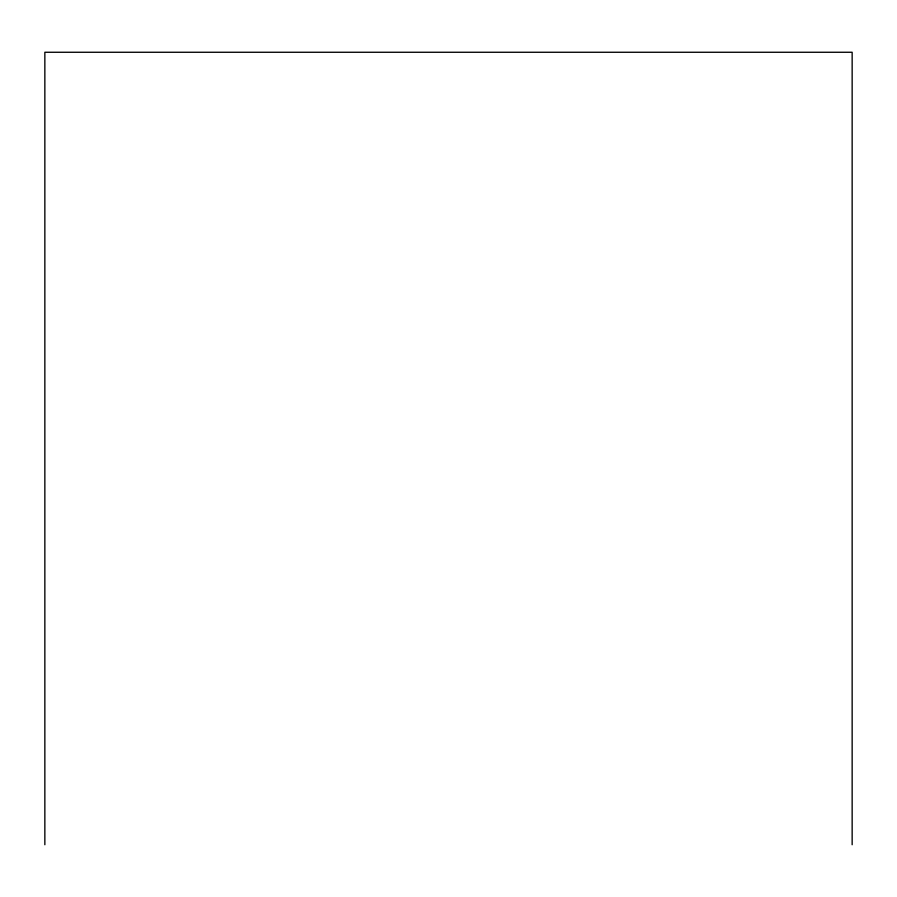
<?xml version="1.0" encoding="UTF-8"?>
<svg xmlns="http://www.w3.org/2000/svg" width="897" height="897" viewBox="0 0 897 897"><rect width="100%" height="100%" fill="white"/><g stroke="black" fill="none" stroke-linecap="round" stroke-linejoin="round"><path stroke-width="1.35" d="M852.15 844.739L852.15 52.261L44.85 52.261L44.85 844.739"/></g></svg>
